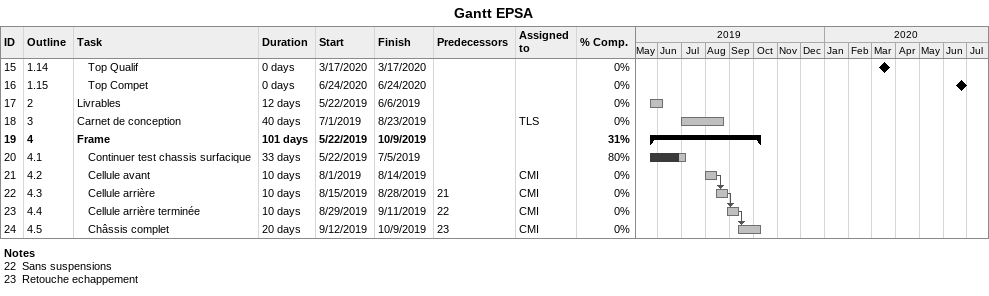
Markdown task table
Gantt EPSA

| ID | WBS | Task | Duration | Start | Finish | Predecessors | Resources | % complete |
|---|---|---|---|---|---|---|---|---|
| 15 | 1.14 | Top Qualif | 0d | 2020-03-17 | 2020-03-17 |  |  | 0 |
| 16 | 1.15 | Top Compet | 0d | 2020-06-24 | 2020-06-24 |  |  | 0 |
| 17 | 2 | Livrables | 12d | 2019-05-22 | 2019-06-06 |  |  | 0 |
| 18 | 3 | Carnet de conception | 40d | 2019-07-01 | 2019-08-23 |  | TLS | 0 |
| 19 | 4 | **Frame** | 101d | 2019-05-22 | 2019-10-09 |  |  | 31 |
| 20 | 4.1 | Continuer test chassis surfacique | 33d | 2019-05-22 | 2019-07-05 |  |  | 80 |
| 21 | 4.2 | Cellule avant | 10d | 2019-08-01 | 2019-08-14 |  | CMI | 0 |
| 22 | 4.3 | Cellule arrière | 10d | 2019-08-15 | 2019-08-28 | 21 | CMI | 0 |
| 23 | 4.4 | Cellule arrière terminée | 10d | 2019-08-29 | 2019-09-11 | 22 | CMI | 0 |
| 24 | 4.5 | Châssis complet | 20d | 2019-09-12 | 2019-10-09 | 23 | CMI | 0 |

Notes
- 22: Sans suspensions
- 23: Retouche echappement
